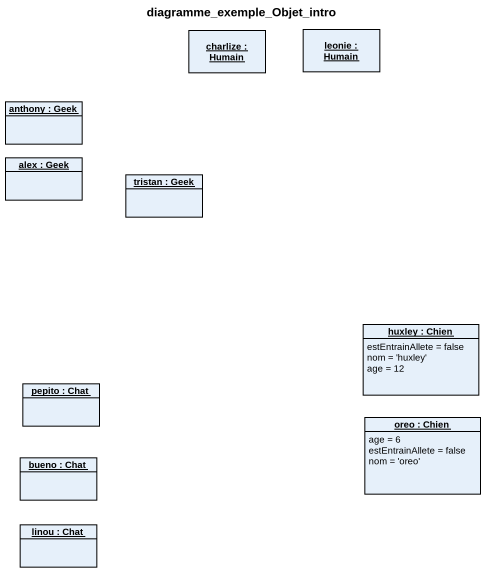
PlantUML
@startuml
title diagramme_exemple_Objet_intro
hide circle
hide empty members
object "charlize : Humain" as charlize
object "leonie : Humain" as leonie
object "anthony : Geek" as anthony
object "alex : Geek" as alex
object "tristan : Geek" as tristan
object "huxley : Chien" as huxley {
  estEntrainAllete = false
  nom = 'huxley'
  age = 12
}
object "pepito : Chat" as pepito
object "oreo : Chien" as oreo {
  age = 6
  estEntrainAllete = false
  nom = 'oreo'
}
object "bueno : Chat" as bueno
object "linou : Chat" as linou
@enduml
